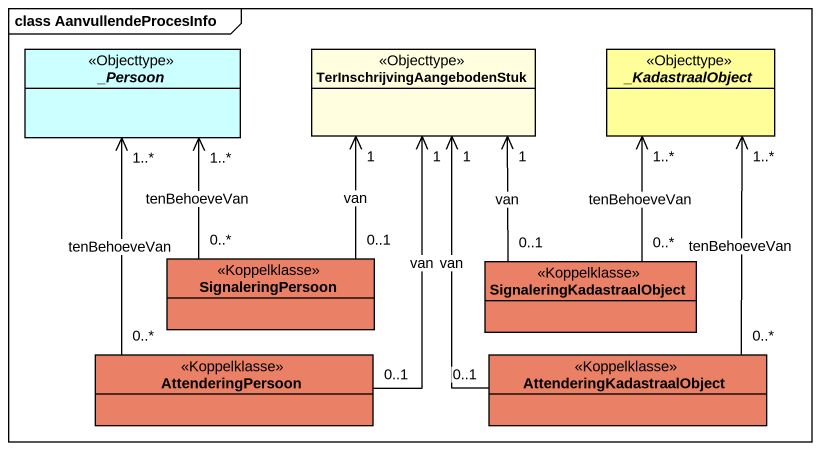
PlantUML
@startuml
mainframe class AanvullendeProcesInfo
hide circle
hide empty members
abstract class "_Persoon" as Persoon <<Objecttype>> #CCFFFF
class "TerInschrijvingAangebodenStuk" as TerInschrijvingAangebodenStu <<Objecttype>> #FFFFE0
abstract class "_KadastraalObject" as KadastraalObject <<Objecttype>> #FFFE99
class SignaleringPersoon <<Koppelklasse>> #EA8066
class SignaleringKadastraalObject <<Koppelklasse>> #EA8066
class AttenderingPersoon <<Koppelklasse>> #EA8066
class AttenderingKadastraalObject <<Koppelklasse>> #EA8066
SignaleringPersoon "0..*" -up-> "1..*" Persoon : tenBehoeveVan
SignaleringPersoon "0..1" -up-> "1" TerInschrijvingAangebodenStu : van
SignaleringKadastraalObject "0..1" -up-> "1" TerInschrijvingAangebodenStu : van
SignaleringKadastraalObject "0..*" -up-> "1..*" KadastraalObject : tenBehoeveVan
AttenderingPersoon "0..*" -up-> "1..*" Persoon : tenBehoeveVan
AttenderingPersoon "0..1" -up-> "1" TerInschrijvingAangebodenStu : van
AttenderingKadastraalObject "0..1" -up-> "1" TerInschrijvingAangebodenStu : van
AttenderingKadastraalObject "0..*" -up-> "1..*" KadastraalObject : tenBehoeveVan
@enduml
